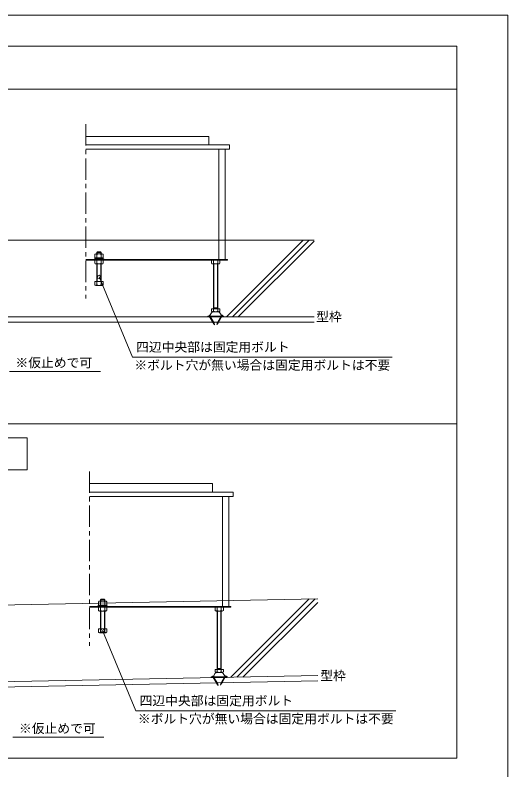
# Model space of a CAD drawing. Units: millimetres, scale not verified. Extents: x -1972 to 2028, y -1403 to 1357.
# Drawn here: x 872 to 2028, y -414 to 1357 of the extents above; entities that cross this region are included whole.
import ezdxf
from ezdxf.enums import TextEntityAlignment as Align

# ---------------------------------------------------------------- set-up
doc = ezdxf.new("R2010")
doc.units = ezdxf.units.MM
doc.header["$LTSCALE"] = 10
doc.linetypes.add('CHAIN1', pattern=[8, 5, -1, 1, -1])
doc.linetypes.add('DASHED2', pattern=[3, 2, -1])
doc.layers.add('0-0', color=7, linetype='Continuous', lineweight=9)
doc.layers.add('1-0', color=4, linetype='Continuous', lineweight=9)
doc.styles.add('ＭＳ ゴシック', font='')
doc.styles.get('ＭＳ ゴシック').set_extended_font_data('MS Gothic')

msp = doc.modelspace()

# ---------------------------------------------------------------- hatches: boundary and pattern name
at = {"layer": '0-0'}
for points in [[(1325.6, 650.61, 0.00578), (1325.72, 650.61)], [(1355.05, 653.12, 0.00016), (1355.06, 653.12)], [(1363.05, -192.68, 0.00016), (1363.05, -192.68)], [(1333.65, -195.77, 0.00578), (1333.77, -195.77)]]:
    msp.add_hatch(color=256, dxfattribs=at).paths.add_polyline_path(points)

# ---------------------------------------------------------------- linework, layer by layer
at = {"layer": '0-0', "linetype": 'CHAIN1'}
for p, q in [((1038.43, 1100.41), (1038.43, 691.4)), ((1046.67, 285.76), (1046.67, -123.25))]:
    msp.add_line(p, q, dxfattribs=at)
at = {"layer": '0-0'}
for p, q in [((1325.1, 1072.01), (1038.43, 1072.01)), ((1330.1, 1052.01), (1038.43, 1052.01)), ((1340.1, 1052.01), (1330.1, 1052.01)), ((1375.1, 1052.01), (1375.1, 1042.01)), ((1375.1, 1052.01), (1375.1, 1042.01)), ((1038.43, 1042.01), (1375.1, 1042.01)), ((1350.1, 1042.01), (1350.1, 783.51)), ((1365.1, 1042.01), (1365.1, 783.51)), ((1573.46, 828.61), (582.14, 828.61)), ((1547.56, 828.61), (1367.56, 648.61)), ((1561.57, 828.61), (1381.57, 648.61)), ((1573.46, 826.48), (1395.59, 648.61)), ((1065.6, 801.31), (1064.1, 799.81)), ((1064.1, 799.81), (1064.1, 796.31)), ((1064.9, 800.61), (1064.9, 796.31)), ((1072.6, 801.31), (1065.6, 801.31)), ((1073.3, 796.31), (1073.3, 800.61)), ((1074.1, 796.31), (1074.1, 799.81)), ((1370.1, 783.51), (1038.43, 783.51)), ((1370.1, 782.01), (1038.43, 782.01)), ((1058.1, 785.11), (1058.1, 783.51)), ((1058.1, 785.11), (1080.1, 785.11)), ((1080.1, 783.51), (1058.1, 783.51)), ((1059.28, 787.31), (1059.28, 794.9)), ((1078.91, 787.31), (1059.28, 787.31)), ((1078.91, 782.01), (1059.28, 782.01)), ((1059.28, 782.01), (1059.28, 774.43)), ((1060.05, 787.31), (1069.1, 787.31)), ((1060.05, 787.31), (1060.05, 785.11)), ((1060.05, 785.11), (1068.9, 785.11)), ((1060.05, 782.01), (1069.1, 782.01)), ((1068.86, 787.31), (1060.16, 787.31)), ((1067.72, 785.11), (1060.16, 785.11)), ((1068.86, 782.01), (1060.16, 782.01)), ((1076.46, 796.31), (1061.73, 796.31)), ((1063.1, 782.01), (1063.1, 783.51)), ((1063.55, 787.31), (1063.55, 785.11)), ((1063.85, 785.11), (1063.85, 783.51)), ((1064.19, 787.31), (1064.19, 794.9)), ((1064.19, 782.01), (1064.19, 774.43)), ((1069.1, 787.31), (1068.9, 785.11)), ((1069.29, 787.31), (1069.1, 785.11)), ((1069.1, 785.11), (1078.15, 785.11)), ((1069.29, 787.31), (1078.15, 787.31)), ((1069.29, 782.01), (1078.15, 782.01)), ((1078.56, 787.31), (1071, 787.31)), ((1078.56, 782.01), (1071, 782.01)), ((1074, 787.31), (1074, 794.9)), ((1074, 782.01), (1074, 774.43)), ((1074.35, 785.11), (1074.35, 783.51)), ((1074.65, 787.31), (1074.65, 785.11)), ((1075.1, 782.01), (1075.1, 783.51)), ((1078.15, 787.31), (1078.15, 785.11)), ((1078.91, 787.31), (1078.91, 794.9)), ((1078.91, 782.01), (1078.91, 774.43)), ((1080.1, 783.51), (1080.1, 785.11)), ((1336.5, 782.01), (1328.5, 782.01)), ((1332.68, 782.01), (1332.68, 774.43)), ((1332.68, 782.01), (1352.31, 782.01)), ((1333.03, 782.01), (1340.59, 782.01)), ((1342.3, 782.01), (1333.45, 782.01)), ((1337.59, 782.01), (1337.59, 774.43)), ((1351.55, 782.01), (1342.5, 782.01)), ((1342.74, 782.01), (1351.43, 782.01)), ((1347.4, 782.01), (1347.4, 774.43)), ((1352.31, 782.01), (1352.31, 774.43)), ((1370.1, 783.51), (1370.1, 782.01)), ((1076.46, 773.01), (1061.73, 773.01)), ((1064.1, 773.01), (1064.1, 731.31)), ((1064.9, 773.01), (1064.9, 731.31)), ((1073.3, 731.31), (1073.3, 773.01)), ((1074.1, 731.31), (1074.1, 773.01)), ((1335.13, 773.01), (1349.86, 773.01)), ((1337.5, 667.62), (1337.5, 773.01)), ((1338.3, 735.92), (1338.3, 773.01)), ((1338.3, 669.62), (1338.3, 766.92)), ((1346.7, 773.01), (1346.7, 681.5)), ((1346.7, 773.01), (1346.7, 735.92)), ((1346.7, 766.92), (1346.7, 669.62)), ((1347.5, 773.01), (1347.5, 667.62)), ((1059.28, 731.31), (1059.28, 723.73)), ((1078.91, 731.31), (1059.28, 731.31)), ((1064.19, 731.31), (1064.19, 723.73)), ((1074, 731.31), (1074, 723.73)), ((1078.91, 731.31), (1078.91, 723.73)), ((1329.94, 653.12), (1332.8, 658.11)), ((1332.68, 667.62), (1332.68, 662.04)), ((1332.68, 667.62), (1352.31, 667.62)), ((1335.13, 660.62), (1349.86, 660.62)), ((1348.14, 660.62), (1336.85, 660.62)), ((1347.85, 660.62), (1337.14, 660.62)), ((1347.85, 660.62), (1337.14, 660.62)), ((1347.5, 669.62), (1337.5, 669.62)), ((1337.59, 667.62), (1337.59, 662.04)), ((1346.95, 660.62), (1338.05, 660.62)), ((1346.95, 660.62), (1338.05, 660.62)), ((1346.04, 660.62), (1338.94, 660.62)), ((1346.7, 672.5), (1346.7, 669.62)), ((1346.7, 669.62), (1347.5, 667.62)), ((1347.4, 667.62), (1347.4, 662.04)), ((1352.19, 658.11), (1355.05, 653.12)), ((1352.31, 667.62), (1352.31, 662.04)), ((1573.46, 648.61), (582.14, 648.61)), ((1324, 650.61), (1361, 650.61)), ((1324, 650.61), (1324, 648.61)), ((1361, 650.61), (1324, 650.61)), ((1324, 648.61), (1324, 650.61)), ((1361, 648.61), (1324, 648.61)), ((1325.66, 650.11), (1325.51, 650.36)), ((1325.8, 650.07), (1326.75, 650.62)), ((1327.44, 650.44), (1336.71, 634.38)), ((1327.58, 651.78), (1340.08, 630.13)), ((1328.82, 651.24), (1338.09, 635.18)), ((1329.96, 652.47), (1329, 651.92)), ((1329.99, 652.61), (1329.84, 652.86)), ((1357.47, 652.31), (1344.97, 630.66)), ((1356.24, 651.77), (1346.97, 635.71)), ((1348.35, 634.91), (1357.62, 650.97)), ((1355.21, 653.4), (1355.06, 653.14)), ((1355.1, 653), (1356.05, 652.45)), ((1359.39, 650.64), (1359.54, 650.9)), ((1361, 648.61), (1361, 650.61)), ((1361, 650.61), (1361, 648.61)), ((1573.46, 636.61), (582.14, 636.61)), ((1337.72, 632.94), (1340.08, 630.13)), ((1338.84, 633.58), (1340.08, 630.13)), ((1346.22, 634.11), (1344.97, 630.66)), ((1344.97, 630.66), (1347.34, 633.47)), ((859.01, 520.44), (1072.33, 520.44)), ((1333.33, 257.36), (1046.67, 257.36)), ((1338.33, 237.36), (1046.67, 237.36)), ((1348.33, 237.36), (1338.33, 237.36)), ((1383.33, 237.36), (1383.33, 227.36)), ((1383.33, 237.36), (1383.33, 227.36)), ((1046.67, 227.36), (1383.33, 227.36)), ((1358.33, 227.36), (1358.33, -31.14)), ((1373.33, 227.36), (1373.33, -31.14)), ((590.38, -32.64), (1581.7, -12.81)), ((1073.83, -13.34), (1072.33, -14.84)), ((1072.33, -14.84), (1072.33, -18.34)), ((1073.13, -14.04), (1073.13, -18.34)), ((1080.83, -13.34), (1073.83, -13.34)), ((1081.53, -18.34), (1081.53, -14.04)), ((1082.33, -18.34), (1082.33, -14.84)), ((1561.61, -13.21), (1377.94, -196.89)), ((1575.92, -12.93), (1392.24, -196.6)), ((1378.33, -31.14), (1046.67, -31.14)), ((1378.33, -32.64), (1046.67, -32.64)), ((1066.33, -29.54), (1066.33, -31.14)), ((1066.33, -29.54), (1088.33, -29.54)), ((1088.33, -31.14), (1066.33, -31.14)), ((1067.52, -27.34), (1067.52, -19.75)), ((1087.15, -27.34), (1067.52, -27.34)), ((1087.15, -32.64), (1067.52, -32.64)), ((1067.52, -32.64), (1067.52, -40.22)), ((1068.28, -27.34), (1077.33, -27.34)), ((1068.28, -27.34), (1068.28, -29.54)), ((1068.28, -29.54), (1077.14, -29.54)), ((1068.28, -32.64), (1077.33, -32.64)), ((1077.09, -27.34), (1068.4, -27.34)), ((1075.95, -29.54), (1068.4, -29.54)), ((1077.09, -32.64), (1068.4, -32.64)), ((1084.69, -18.34), (1069.97, -18.34)), ((1071.33, -32.64), (1071.33, -31.14)), ((1071.78, -27.34), (1071.78, -29.54)), ((1072.08, -29.54), (1072.08, -31.14)), ((1072.42, -27.34), (1072.42, -19.75)), ((1072.42, -32.64), (1072.42, -40.22)), ((1077.33, -27.34), (1077.14, -29.54)), ((1077.53, -27.34), (1077.33, -29.54)), ((1077.33, -29.54), (1086.38, -29.54)), ((1077.53, -27.34), (1086.38, -27.34)), ((1077.53, -32.64), (1086.38, -32.64)), ((1086.8, -27.34), (1079.24, -27.34)), ((1086.8, -32.64), (1079.24, -32.64)), ((1082.24, -27.34), (1082.24, -19.75)), ((1082.24, -32.64), (1082.24, -40.22)), ((1082.58, -29.54), (1082.58, -31.14)), ((1082.88, -27.34), (1082.88, -29.54)), ((1083.33, -32.64), (1083.33, -31.14)), ((1086.38, -27.34), (1086.38, -29.54)), ((1087.15, -27.34), (1087.15, -19.75)), ((1087.15, -32.64), (1087.15, -40.22)), ((1088.33, -31.14), (1088.33, -29.54)), ((1344.73, -32.64), (1336.73, -32.64)), ((1340.92, -32.64), (1340.92, -40.22)), ((1340.92, -32.64), (1360.55, -32.64)), ((1341.27, -32.64), (1348.82, -32.64)), ((1350.54, -32.64), (1341.68, -32.64)), ((1345.82, -32.64), (1345.82, -40.22)), ((1359.78, -32.64), (1350.73, -32.64)), ((1350.97, -32.64), (1359.67, -32.64)), ((1355.64, -32.64), (1355.64, -40.22)), ((1360.55, -32.64), (1360.55, -40.22)), ((1378.33, -31.14), (1378.33, -32.64)), ((1581.7, -21.16), (1406.55, -196.31)), ((1084.69, -41.64), (1069.97, -41.64)), ((1072.33, -41.64), (1072.33, -83.34)), ((1073.13, -41.64), (1073.13, -83.34)), ((1081.53, -83.34), (1081.53, -41.64)), ((1082.33, -83.34), (1082.33, -41.64)), ((1343.37, -41.64), (1358.09, -41.64)), ((1345.73, -178.38), (1345.73, -41.64)), ((1346.53, -125.34), (1346.53, -41.64)), ((1354.93, -41.64), (1354.93, -125.34)), ((1355.73, -41.64), (1355.73, -178.38)), ((1067.52, -83.34), (1067.52, -90.92)), ((1087.15, -83.34), (1067.52, -83.34)), ((1072.42, -83.34), (1072.42, -90.92)), ((1082.24, -83.34), (1082.24, -90.92)), ((1087.15, -83.34), (1087.15, -90.92)), ((1346.53, -176.38), (1346.53, -79.08)), ((1354.93, -79.08), (1354.93, -176.38)), ((1355.73, -176.38), (1345.73, -176.38)), ((1345.73, -178.38), (1346.53, -176.38)), ((1354.93, -176.38), (1355.73, -178.38)), ((590.38, -212.64), (1581.7, -192.81)), ((1335.61, -194.57), (1348.54, -215.96)), ((1337.97, -193.83), (1337.02, -194.4)), ((1338, -193.69), (1337.85, -193.44)), ((1337.93, -193.18), (1340.7, -188.14)), ((1340.92, -178.38), (1340.92, -183.96)), ((1340.92, -178.38), (1360.55, -178.38)), ((1343.37, -185.38), (1358.09, -185.38)), ((1355.98, -185.32), (1344.7, -185.54)), ((1355.7, -185.32), (1344.98, -185.54)), ((1355.7, -185.32), (1344.98, -185.54)), ((1345.82, -178.38), (1345.82, -183.96)), ((1354.79, -185.34), (1345.89, -185.52)), ((1354.79, -185.34), (1345.89, -185.52)), ((1353.88, -185.36), (1346.78, -185.5)), ((1365.48, -193.44), (1353.42, -215.33)), ((1364.25, -194), (1355.31, -210.24)), ((1355.64, -178.38), (1355.64, -183.96)), ((1356.71, -211.02), (1365.66, -194.78)), ((1360.08, -187.75), (1363.05, -192.68)), ((1360.55, -178.38), (1360.55, -183.96)), ((1363.2, -192.4), (1363.06, -192.66)), ((1363.09, -192.79), (1364.06, -193.33)), ((590.38, -225.14), (1581.7, -205.31)), ((1332.04, -195.8), (1369.04, -195.06)), ((1369.04, -195.06), (1332.04, -195.8)), ((1332.04, -195.8), (1332.08, -197.8)), ((1332.08, -197.8), (1332.04, -195.8)), ((1369.08, -197.06), (1332.08, -197.8)), ((1333.72, -196.28), (1333.57, -196.02)), ((1333.86, -196.31), (1334.8, -195.74)), ((1335.49, -195.91), (1345.08, -211.78)), ((1336.86, -195.08), (1346.45, -210.95)), ((1354.6, -211.86), (1353.42, -215.33)), ((1353.42, -215.33), (1355.72, -212.48)), ((1367.43, -195.07), (1367.58, -194.81)), ((1369.08, -197.06), (1369.04, -195.06)), ((1369.04, -195.06), (1369.08, -197.06)), ((1346.12, -213.2), (1348.54, -215.96)), ((1347.22, -212.54), (1348.54, -215.96)), ((867.25, -337.59), (1080.56, -337.59))]:
    msp.add_line(p, q, dxfattribs=at)
at = {"layer": '0-0', "linetype": 'DASHED2'}
for p, q in [((1063.1, 783.51), (1063.1, 782.01)), ((1075.1, 783.51), (1075.1, 782.01)), ((1071.33, -31.14), (1071.33, -32.64)), ((1083.33, -31.14), (1083.33, -32.64))]:
    msp.add_line(p, q, dxfattribs=at)
at = {"layer": '0-0'}
for points in [[(2027.64, -1403.31), (2027.64, 1356.69), (-1972.36, 1356.69), (-1972.36, -1403.31)], [(1375.1, 1052.01), (1326.6, 1052.01), (1326.6, 1072.01), (1325.1, 1072.01)], [(1064.1, 799.81), (1074.1, 799.81), (1072.6, 801.31)], [(1068.93, 742.35), (1147.24, 554.07), (1756.37, 554.07)], [(1061.73, 722.31), (1076.46, 722.31), (1061.73, 722.31)], [(1337.5, 667.62), (1338.3, 669.62), (1338.3, 672.5)], [(1358.31, 651.15), (1359.23, 650.62), (1359.26, 650.6)], [(1383.33, 237.36), (1334.83, 237.36), (1334.83, 257.36), (1333.33, 257.36)], [(1072.33, -14.84), (1082.33, -14.84), (1080.83, -13.34)], [(1077.17, -87.4), (1155.48, -275.68), (1764.61, -275.68)], [(1069.97, -92.34), (1084.69, -92.34), (1069.97, -92.34)], [(1366.34, -194.58), (1367.27, -195.1), (1367.3, -195.11)]]:
    msp.add_lwpolyline(points, dxfattribs=at)
msp.add_lwpolyline([(184.07, 364.89), (900.45, 364.89), (900.45, 289.62), (184.07, 289.62)], close=True, dxfattribs=at)
for centre in [(1068.93, 742.35), (1077.17, -87.4)]:
    msp.add_circle(centre, 4.01, dxfattribs=at)
for centre, radius, start, end in [((1061.73, 793.48), 2.83, 29.99985, 149.99985), ((1069.1, 787.1), 9.21, 57.79585, 122.2043), ((1076.46, 793.48), 2.83, 29.99985, 149.99985), ((1061.73, 775.85), 2.83, 210.00015, 330.00015), ((1069.1, 782.22), 9.21, 237.7957, 302.20415), ((1076.46, 775.85), 2.83, 210.00015, 330.00015), ((1335.13, 775.85), 2.83, 209.99985, 329.99985), ((1342.5, 782.22), 9.21, 237.79585, 302.2043), ((1349.86, 775.85), 2.83, 209.99985, 329.99985), ((1061.73, 725.15), 2.83, 210.00015, 330.00015), ((1069.1, 731.52), 9.21, 237.7957, 302.20415), ((1076.46, 725.15), 2.83, 210.00015, 330.00015), ((1335.13, 663.45), 2.83, 209.99985, 329.99985), ((1337.14, 655.61), 5, 90, 150.1011), ((1342.5, 669.83), 9.21, 237.79585, 302.2043), ((1349.86, 663.45), 2.83, 209.99985, 329.99985), ((1347.85, 655.61), 5, 29.8989, 90), ((1325.6, 650.41), 0.1, 124.41173, 210), ((1343.23, 624.67), 31.3, 124.02558, 124.41173), ((1325.6, 655.61), 5, 270, 330.1011), ((1325.6, 655.61), 5, 270, 271.32548), ((1325.75, 650.16), 0.1, 210, 300), ((1343.23, 624.67), 31.3, 115.58827, 124.02558), ((1325.6, 655.61), 5, 271.32548, 327.16338), ((1327, 650.19), 0.5, 88.0888, 120), ((1327, 650.19), 0.5, 58.70467, 88.0888), ((1327, 650.19), 0.5, 30, 58.70467), ((1329.25, 651.49), 0.5, 120, 210), ((1329.76, 652.81), 0.1, 62.32921, 115.58827), ((1325.6, 655.61), 5, 327.16338, 330.1011), ((1329.76, 652.81), 0.1, 30, 62.32921), ((1329.91, 652.56), 0.1, 300, 30), ((1355.15, 653.09), 0.1, 150, 162.20967), ((1355.15, 653.09), 0.1, 162.20967, 240), ((1359.39, 655.61), 5, 209.8989, 270), ((1359.39, 655.61), 5, 209.8989, 209.93625), ((1359.39, 655.61), 5, 209.93625, 211.79215), ((1359.39, 655.61), 5, 211.79215, 230.71092), ((1355.3, 653.35), 0.1, 64.41173, 150), ((1341.82, 625.21), 31.3, 55.58827, 64.41173), ((1355.8, 652.02), 0.5, 330, 60), ((1359.39, 655.61), 5, 230.71092, 249.12473), ((1359.39, 655.61), 5, 249.12473, 268.20785), ((1358.06, 650.72), 0.5, 60, 150), ((1359.39, 655.61), 5, 268.20785, 270), ((1359.31, 650.69), 0.1, 240, 312.05751), ((1359.31, 650.69), 0.1, 312.05751, 330), ((1359.46, 650.95), 0.1, 330, 55.58827), ((1345.37, 639.38), 10, 210, 220.11649), ((1329.43, 630.18), 10, 19.88351, 30), ((1355.63, 630.71), 10, 150, 160.11649), ((1339.69, 639.91), 10, 319.88351, 330), ((1069.97, -21.17), 2.83, 29.99985, 149.99985), ((1077.33, -27.55), 9.21, 57.79585, 122.2043), ((1084.69, -21.17), 2.83, 29.99985, 149.99985), ((1069.97, -38.8), 2.83, 210.00015, 330.00015), ((1077.33, -32.43), 9.21, 237.7957, 302.20415), ((1084.69, -38.8), 2.83, 210.00015, 330.00015), ((1343.37, -38.8), 2.83, 209.99985, 329.99985), ((1350.73, -32.43), 9.21, 237.79585, 302.2043), ((1358.09, -38.8), 2.83, 209.99985, 329.99985), ((1069.97, -89.5), 2.83, 210.00015, 330.00015), ((1077.33, -83.13), 9.21, 237.7957, 302.20415), ((1084.69, -89.5), 2.83, 210.00015, 330.00015), ((1333.55, -190.77), 5, 271.14576, 331.24686), ((1351.8, -221.35), 31.3, 116.73404, 125.17134), ((1333.55, -190.77), 5, 272.47124, 328.30915), ((1337.28, -194.83), 0.5, 121.14576, 211.14576), ((1337.76, -193.49), 0.1, 63.47497, 116.73404), ((1333.55, -190.77), 5, 328.30915, 331.24686), ((1337.76, -193.49), 0.1, 31.14576, 63.47497), ((1337.91, -193.74), 0.1, 301.14576, 31.14576), ((1345.08, -190.54), 5, 91.14576, 151.24686), ((1343.37, -182.54), 2.83, 209.99985, 329.99985), ((1350.73, -176.17), 9.21, 237.79585, 302.2043), ((1358.09, -182.54), 2.83, 209.99985, 329.99985), ((1355.8, -190.33), 5, 31.04466, 91.14576), ((1363.14, -192.71), 0.1, 151.14576, 163.35543), ((1363.14, -192.71), 0.1, 163.35543, 241.14576), ((1367.33, -190.1), 5, 211.04466, 271.14576), ((1367.33, -190.1), 5, 211.08201, 212.93791), ((1367.33, -190.1), 5, 211.04466, 211.08201), ((1367.33, -190.1), 5, 212.93791, 231.85668), ((1363.29, -192.45), 0.1, 65.55749, 151.14576), ((1350.38, -220.85), 31.3, 56.73404, 65.55749), ((1363.82, -193.76), 0.5, 331.14576, 61.14576), ((1367.33, -190.1), 5, 231.85668, 250.2705), ((1366.09, -195.02), 0.5, 61.14576, 151.14576), ((1367.49, -194.76), 0.1, 331.14576, 56.73404), ((1333.65, -195.97), 0.1, 125.55749, 211.14576), ((1351.8, -221.35), 31.3, 125.17134, 125.55749), ((1333.55, -190.77), 5, 271.14576, 272.47124), ((1333.81, -196.23), 0.1, 211.14576, 301.14576), ((1335.06, -196.17), 0.5, 89.23457, 121.14576), ((1335.06, -196.17), 0.5, 59.85043, 89.23457), ((1335.06, -196.17), 0.5, 31.14576, 59.85043), ((1353.63, -206.61), 10, 211.14576, 221.26225), ((1337.89, -216.13), 10, 21.02928, 31.14576), ((1364.07, -215.07), 10, 151.14576, 161.26225), ((1347.95, -206.19), 10, 321.02928, 331.14576), ((1367.33, -190.1), 5, 250.2705, 269.35361), ((1367.33, -190.1), 5, 269.35361, 271.14576), ((1367.35, -195.02), 0.1, 241.14576, 313.20327), ((1367.35, -195.02), 0.1, 313.20327, 331.14576)]:
    msp.add_arc(centre, radius, start, end, dxfattribs=at)
at = {"layer": '1-0'}
for p, q in [((162.54, 1283.58), (1907.86, 1283.58)), ((1907.86, 1283.58), (1907.86, 1182.7)), ((1907.86, 1182.7), (1907.86, -386.63)), ((162.54, 398.03), (1907.86, 398.03)), ((162.54, -386.63), (1907.86, -386.63))]:
    msp.add_line(p, q, dxfattribs=at)
msp.add_lwpolyline([(162.54, 1283.58), (162.54, 1182.7), (1907.86, 1182.7)], dxfattribs=at)

# ---------------------------------------------------------------- texts
at = {"layer": '0-0', "style": 'ＭＳ ゴシック'}
for s, p in [('型枠', (1578.04, 631.39)), ('四辺中央部は固定用ボルト', (1155.84, 560.38)), ('※仮止めで可', (872.99, 523.56)), ('※ボルト穴が無い場合は固定用ボルトは不要', (1151.83, 517.97)), ('型枠', (1587.79, -210.7)), ('四辺中央部は固定用ボルト', (1164.07, -269.38)), ('※ボルト穴が無い場合は固定用ボルトは不要', (1160.06, -311.79)), ('※仮止めで可', (881.23, -334.47))]:
    msp.add_text(s, height=21.99, dxfattribs=at).set_placement(p, align=Align.BOTTOM_LEFT)

doc.saveas('drawing.dxf')
